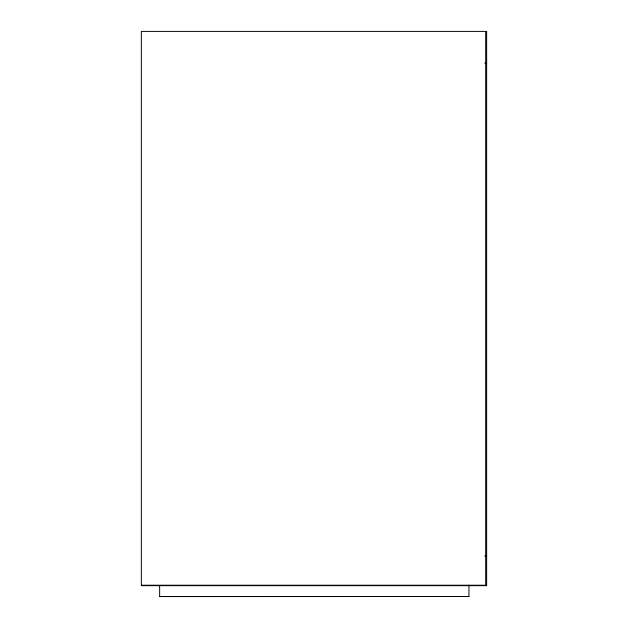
<?xml version="1.0" encoding="UTF-8"?>
<svg xmlns="http://www.w3.org/2000/svg" width="628" height="628" viewBox="0 0 628 628"><rect width="100%" height="100%" fill="white"/><g stroke="black" fill="none" stroke-linecap="round" stroke-linejoin="round"><path stroke-width="0.94" d="M484.714 63.153L486.653 63.153M484.714 556.094L486.653 556.094M141.347 585.217L485.664 585.217L485.664 31.4M159.645 596.514L468.951 596.514L159.645 596.584L159.645 585.728M468.943 585.163L468.943 596.6M486.653 31.4L141.347 31.4L141.347 585.673L486.653 585.673L486.653 31.4"/></g></svg>
